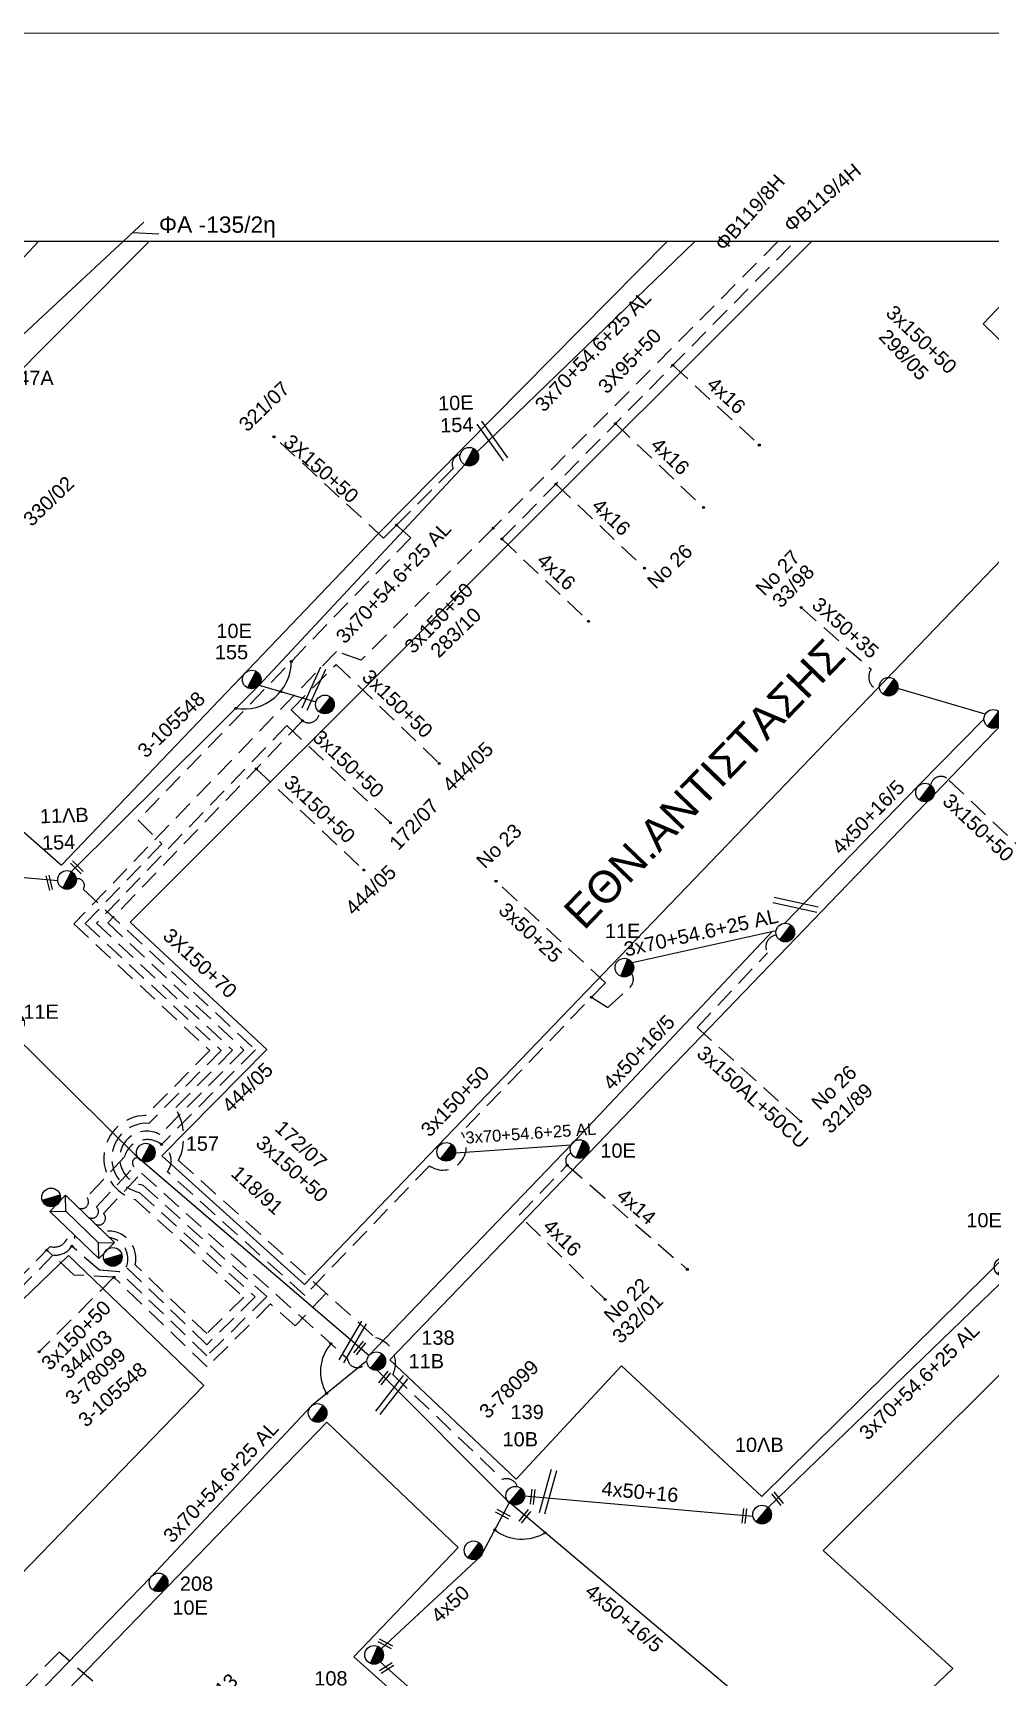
# Model space of a CAD drawing. Header units: millimetres. Extents: x 1138 to 9186, y 1584 to 2927.
# Drawn here: x 7099.9 to 7220.7, y 2719.2 to 2926.9 of the extents above; entities that cross this region are included whole.
import ezdxf
from ezdxf.enums import TextEntityAlignment as Align

# ---------------------------------------------------------------- set-up
doc = ezdxf.new("R2010")
doc.units = ezdxf.units.MM
doc.linetypes.add('DASHED', pattern=[19.05, 12.7, -6.35])
for name, color, linetype, lineweight in [('3x150+50', 7, 'Continuous', 30), ('3x150+70', 7, 'Continuous', 30), ('3x150AL+50CU', 7, 'Continuous', 30), ('3x50+25', 7, 'Continuous', 30), ('3X50+35', 7, 'Continuous', 30), ('3x70+54.6+25 AL', 7, 'SYN_LINE', 30), ('3X95+50', 7, 'Continuous', 30), ('4x14', 7, 'Continuous', 30), ('4x16', 7, 'Continuous', 30), ('4x50', 7, 'Continuous', 30), ('4x50+16', 7, 'Continuous', 30), ('4x50+16_5', 7, 'Continuous', 30), ('Υπόβαθρο ΔΕΗ', 7, 'Continuous', 30)]:
    doc.layers.add(name, color=color, linetype=linetype, lineweight=lineweight)
for name, color, linetype in [('TEXT ΚΑΛΩΔΙΩΝ', 7, 'Continuous'), ('Άγνωστα', 7, 'Continuous'), ('ΑΓΝΩΣΤΟ ΕΝΑΕΡΙΟ ΚΑΛΩΔΙΟ', 7, 'Continuous'), ('ΑΓΝΩΣΤΟ ΥΠΟΓΕΙΟ ΚΑΛΩΔΙΟ', 7, 'DASHED'), ('Επιγραφές - Σχήματα', 7, 'Continuous'), ('Μηχανική τομή', 7, 'Continuous'), ('Στύλος Ξύλινος', 7, 'Continuous'), ('Στύλος Ξύλινος @ 1', 7, 'Continuous'), ('Στύλος ΦΜ', 7, 'Continuous'), ('Στύλος ΦΜ @ 1', 7, 'Continuous'), ('Συνδέσεις', 7, 'Continuous'), ('Τομή', 7, 'Continuous'), ('Υποσταθμός εναέριος 2 στύλων', 7, 'Continuous'), ('Υποσταθμός πόλεως', 7, 'Continuous')]:
    doc.layers.add(name, color=color, linetype=linetype)
doc.styles.add('arial', font='arial.ttf')
doc.styles.get("Standard").update_dxf_attribs({"font": 'arial.ttf'})
doc.linetypes.add('SYN_LINE', pattern='A,0.5,-0.0001,["/\\/\\/\\/",Standard,S=0.1,R=0,X=0,Y=-0.05],-0.25', length=0.7501)
doc.dimstyles.new('ISO-25', dxfattribs={"dimtxt": 2.5, "dimasz": 2.5, "dimexe": 1.25, "dimexo": 0.625, "dimtad": 1, "dimtxsty": 'Standard', "dimcen": 2.5, "dimadec": 0, "dimazin": 0, "dimtfac": 1, "dimtmove": 0, "dimatfit": 3, "dimfxl": 0, "dimarcsym": 0})

# ---------------------------------------------------------------- blocks, each defined once
blk = doc.blocks.new('ΥΠΑΡΧΩΝ ΤΣΙΜΕΝΤΕΝΙΟΣ ΣΤΥΛΟΣ')
at = {"layer": 'Στύλος ΦΜ'}
blk.add_hatch(color=7, dxfattribs=at).paths.add_polyline_path([(-1.29, -2.28, 0.574793), (2.62, 0, 0.268822), (1.3, 2.27)])
at = {"layer": 'Στύλος ΦΜ', "color": 7}
blk.add_line((-1.29, -2.28), (1.3, 2.27), dxfattribs=at)
blk.add_circle((0, 0), 2.62, dxfattribs=at)
at = {"layer": 'Στύλος ΦΜ', "flags": 4}
for tag, p in [('ΑΡΙΘΜΟΣ', (-4.68, 8.05)), ('ΤΥΠΟΣ', (-4.91, 3.03))]:
    blk.add_attdef(tag, p, '', height=4, dxfattribs=at)
blk = doc.blocks.new('ΥΠΑΡΧΩΝ ΞΥΛΙΝΟΣ ΣΤΥΛΟΣ')
at = {"layer": 'Στύλος Ξύλινος'}
h = blk.add_hatch(color=7, dxfattribs=at)
h.paths.add_polyline_path([(-2.62, 0, 0.270008), (-1.29, -2.28), (1.3, 2.27, 0.576266)])
h.paths.add_polyline_path([(-1.29, -2.28, 0.574793), (2.62, 0, 0.268822), (1.3, 2.27)])
at = {"layer": 'Στύλος Ξύλινος', "color": 7}
blk.add_line((-1.29, -2.28), (1.3, 2.27), dxfattribs=at)
blk.add_circle((0, 0), 2.62, dxfattribs=at)
at = {"layer": 'Στύλος Ξύλινος', "flags": 4}
for tag, p in [('ΑΡΙΘΜΟΣ', (-4.91, 8.6)), ('ΤΥΠΟΣ', (-4.85, 3.39))]:
    blk.add_attdef(tag, p, '', height=4, dxfattribs=at)
blk = doc.blocks.new('ΥΠΟΣΤΑΘΜΟΣ ΕΝΑΕΡΙΟΣ ΕΠΙ 2 ΣΤΥΛΩΝ')
at = {"layer": 'Υποσταθμός εναέριος 2 στύλων', "linetype": 'Continuous'}
for points in [[(-11.97, -2.11, 0.574793), (-8.45, -0.07, 0.268822), (-9.64, 1.98)], [(9.68, -2.15, 0.574793), (13.19, -0.1, 0.268822), (12.01, 1.95)]]:
    blk.add_hatch(color=256, dxfattribs=at).paths.add_polyline_path(points)
for p, q in [((-11.97, -2.11), (-9.64, 1.98)), ((9.68, -2.15), (12.01, 1.95))]:
    blk.add_line(p, q, dxfattribs=at)
for centre in [(-10.81, -0.07), (10.84, -0.1)]:
    blk.add_circle(centre, 2.36, dxfattribs=at)
at = {"layer": 'Υποσταθμός πόλεως', "linetype": 'Continuous', "ltscale": 40}
blk.add_lwpolyline([(-8.57, 2.82), (8.57, 2.82), (8.57, -2.82), (-8.57, -2.82)], close=True, dxfattribs=at)
for points in [[(-5.75, 0), (-8.57, 2.82)], [(-8.57, -2.82), (-5.75, 0)], [(-5.75, 0), (5.75, 0)], [(5.75, 0), (8.57, 2.82)], [(8.57, -2.82), (5.75, 0)]]:
    blk.add_lwpolyline(points, dxfattribs=at)
at = {"layer": 'Υποσταθμός εναέριος 2 στύλων', "ltscale": 40, "flags": 1}
for tag, p in [('ΜΕΤΑΣΧΗΜΑΤΙΣΜΟΣ', (14.09, 2.51)), ('ΙΣΧΥΣ', (14.07, -0.28)), ('ΑΡΙΘΜΟΣ', (14.19, -3))]:
    blk.add_attdef(tag, p, '', height=1.8, dxfattribs=at)
blk = doc.blocks.new('ΤΟΜΗ')
at = {"layer": 'Τομή', "ltscale": 40}
for p, q in [((-5.68, 0), (17.06, 0)), ((-5.68, -2.77), (17.06, -2.77))]:
    blk.add_line(p, q, dxfattribs=at)
blk = doc.blocks.new('ΜΗΧΑΝΙΚΗ ΤΟΜΗ')
at = {"layer": 'Μηχανική τομή', "ltscale": 40}
for p, q in [((-1.89, 0.78), (5.69, 0.78)), ((-1.89, -0.77), (5.69, -0.77))]:
    blk.add_line(p, q, dxfattribs=at)
blk = doc.blocks.new('_ΣΥΝΔΕΣΗ')
at = {"layer": 'Συνδέσεις', "linetype": 'SYN_LINE', "ltscale": 40}
blk.add_hatch(color=256, dxfattribs=at).paths.add_polyline_path([(0.5, -0.01, 1), (-0.5, -0.01, 1)])
at = {"layer": 'Συνδέσεις'}
blk.add_circle((0, -0.01), 0.5, dxfattribs=at)

msp = doc.modelspace()

# ---------------------------------------------------------------- linework, layer by layer
at = {"layer": '3x150+50', "lineweight": -3}
msp.add_lwpolyline([(6972.18, 1918.16), (9029.84, 1917.64), (9029.84, 2900.53), (6972.18, 2900.53)], close=True, dxfattribs=at)
at = {"layer": '3x150+50', "color": 173, "linetype": 'DASHED', "lineweight": -3, "ltscale": 0.2}
msp.add_lwpolyline([(7195.55, 2900), (7159.08, 2862.97)], dxfattribs=at)
at = {"layer": '3x150+50', "color": 27, "linetype": 'DASHED', "lineweight": -3, "ltscale": 0.2}
msp.add_lwpolyline([(7145.8, 2864.72), (7144.16, 2863.09), (7130.32, 2875.89)], dxfattribs=at)
at = {"layer": '3x150+50', "color": 2, "linetype": 'DASHED', "lineweight": -3, "ltscale": 0.2}
msp.add_lwpolyline([(7157.99, 2864.33), (7141.32, 2847.68), (7138.2, 2848.76), (7105.05, 2814.36), (7122.22, 2798.34), (7114.12, 2790.16, 0.861908), (7112.8, 2779.53), (7126.5, 2767.2), (7121.84, 2762.6), (7112.81, 2771.28, 0.538125), (7108.73, 2775.5)], format="xyb", dxfattribs=at)
at = {"layer": '3x150+50', "color": 85, "linetype": 'DASHED', "lineweight": -3, "ltscale": 0.2}
for points in [[(7133.93, 2840.01), (7132.49, 2841.4), (7138.16, 2847.13), (7151.18, 2834.63)], [(7128.09, 2833.94), (7141.65, 2821.16)]]:
    msp.add_lwpolyline(points, dxfattribs=at)
msp.add_lwpolyline([(7133.93, 2840.01, 0.625437), (7136.04, 2841.13, -6.087784)], format="xyb", dxfattribs=at)
at = {"layer": '3x150+50', "color": 1, "linetype": 'DASHED', "lineweight": -3, "ltscale": 0.2}
for points in [[(7131.95, 2839.39), (7145.03, 2827.12)], [(7110.12, 2769.71), (7100.68, 2760.31)]]:
    msp.add_lwpolyline(points, dxfattribs=at)
at = {"layer": '3x150+50', "color": 30, "linetype": 'DASHED', "lineweight": -3, "ltscale": 0.2}
msp.add_lwpolyline([(7225.72, 2822.9), (7215.26, 2832.76, 0.541859), (7213.23, 2831.89, 1.926436)], format="xyb", dxfattribs=at)
at = {"layer": '3x150+50', "color": 6, "linetype": 'DASHED', "lineweight": -3, "ltscale": 0.2}
for points in [[(7170.4, 2805.08), (7172.49, 2803.81), (7175.24, 2806.33, 0.36142), (7175.49, 2808.1, 11.536673)], [(7172.18, 2806.92), (7153.99, 2788.01, -0.861795), (7149.95, 2783.8), (7134.22, 2767.43), (7116.86, 2783.05, 0.465173), (7116.11, 2786.49)]]:
    msp.add_lwpolyline(points, format="xyb", dxfattribs=at)
at = {"layer": '3x150+50', "color": 5, "linetype": 'DASHED', "lineweight": -3, "ltscale": 0.2}
msp.add_lwpolyline([(7107.71, 2776.48, 0.926863), (7108.8, 2777.76), (7113.58, 2782.87), (7139.6, 2759.44, 0.816366), (7142.06, 2759.18)], format="xyb", dxfattribs=at)
at = {"layer": '3x150+70', "color": 27, "linetype": 'DASHED', "lineweight": -3, "ltscale": 0.2}
msp.add_lwpolyline([(7153.83, 2873.63, 0.501818), (7152.94, 2871.87), (7145.8, 2864.72), (7147.59, 2863.13), (7113.18, 2827.47), (7116.16, 2824.45), (7106.48, 2814.4), (7123.66, 2798.37), (7114.53, 2789.16, 0.923882), (7113.29, 2780.44), (7127.95, 2767.24), (7121.85, 2761.2), (7111.67, 2770.99, 0.48923), (7109.55, 2774.72)], format="xyb", dxfattribs=at)
at = {"layer": '3x150+70', "color": 85, "linetype": 'DASHED', "lineweight": -3, "ltscale": 0.2}
msp.add_lwpolyline([(7133.93, 2840.01), (7109.33, 2814.47), (7126.53, 2798.42), (7115.93, 2787.73, 1.200829), (7113.75, 2781.37), (7129.41, 2767.27), (7121.86, 2759.8), (7110.83, 2770.41), (7108.29, 2770.6), (7104.79, 2773.63)], format="xyb", dxfattribs=at)
at = {"layer": '3x150+70', "color": 1, "linetype": 'DASHED', "lineweight": -3, "ltscale": 0.2}
msp.add_lwpolyline([(7131.95, 2839.39), (7107.9, 2814.44), (7125.09, 2798.39), (7117.86, 2791.1, -0.254848), (7118.27, 2784.47), (7143.15, 2762.07, -0.487001), (7145.32, 2757.43), (7159.18, 2744.18, -0.434328), (7161.04, 2743.28)], format="xyb", dxfattribs=at)
at = {"layer": '3x150+70', "color": 6, "linetype": 'DASHED', "lineweight": -3, "ltscale": 0.2}
msp.add_lwpolyline([(7105.36, 2820.04, -0.693388), (7106.23, 2818.74), (7127.97, 2798.45), (7116.11, 2786.49, 0.535557), (7111.42, 2784.88), (7106.68, 2779.8, -0.871625), (7105.59, 2778.52)], format="xyb", dxfattribs=at)
at = {"layer": '3x150AL+50CU', "color": 6, "linetype": 'DASHED', "lineweight": -3, "ltscale": 0.2}
msp.add_lwpolyline([(7196.85, 2789.41), (7183.74, 2801.27), (7192.64, 2810.69, -0.551087), (7193.75, 2812.93, 18.822179)], format="xyb", dxfattribs=at)
at = {"layer": '3x50+25', "color": 6, "linetype": 'DASHED', "lineweight": -3, "ltscale": 0.2}
msp.add_lwpolyline([(7172.18, 2806.92), (7158.35, 2819.75)], dxfattribs=at)
at = {"layer": '3X50+35', "color": 30, "linetype": 'DASHED', "lineweight": -3, "ltscale": 0.2}
msp.add_lwpolyline([(7196.87, 2854.32), (7205.71, 2846.51, 0.544619), (7206.86, 2843.83, -17.364988)], format="xyb", dxfattribs=at)
at = {"layer": '3X50+35', "color": 5, "linetype": 'DASHED', "lineweight": -3, "ltscale": 0.2}
msp.add_lwpolyline([(7119.05, 2708.79), (7103.18, 2722.35), (7091.24, 2710.15, 0.821715), (7092.93, 2707.68, 14.257769)], format="xyb", dxfattribs=at)
at = {"layer": '3x70+54.6+25 AL', "color": 27, "linetype": 'SYN_LINE', "lineweight": -3, "ltscale": 15}
for points in [[(7082.22, 2872.54), (7091.94, 2882.58), (7113.87, 2902.99)], [(7104.74, 2820.95), (7128.43, 2844.49), (7154.43, 2872.32)]]:
    msp.add_lwpolyline(points, dxfattribs=at)
at = {"layer": '3x70+54.6+25 AL', "color": 5, "linetype": 'SYN_LINE', "lineweight": -3, "ltscale": 15}
for points in [[(7081.52, 2880.2), (7100.6, 2900.53)], [(7192.7, 2740.65), (7223.22, 2770.12), (7252.15, 2798.08), (7281.35, 2828.64)], [(7135.05, 2753.46), (7114.79, 2731.85), (7093.62, 2710.03), (7077.17, 2691.73)]]:
    msp.add_lwpolyline(points, dxfattribs=at)
at = {"layer": '3x70+54.6+25 AL', "color": 62, "linetype": 'SYN_LINE', "lineweight": -3, "ltscale": 15}
msp.add_lwpolyline([(7155.99, 2873.97), (7183.47, 2900.53)], dxfattribs=at)
at = {"layer": '3x70+54.6+25 AL', "color": 27, "linetype": 'SYN_LINE', "lineweight": -3, "ltscale": 8}
msp.add_lwpolyline([(7128.43, 2844.49), (7135.62, 2842.41)], dxfattribs=at)
at = {"layer": '3x70+54.6+25 AL', "color": 30, "linetype": 'SYN_LINE', "lineweight": -3, "ltscale": 15}
msp.add_lwpolyline([(7220.12, 2840.83), (7209.08, 2844.08)], dxfattribs=at)
at = {"layer": '3x70+54.6+25 AL', "color": 6, "linetype": 'SYN_LINE', "lineweight": -3, "ltscale": 15}
msp.add_lwpolyline([(7175.53, 2809.48), (7193.74, 2813.53)], dxfattribs=at)
at = {"layer": '3x70+54.6+25 AL', "color": 173, "linetype": 'SYN_LINE', "lineweight": -3, "ltscale": 15}
msp.add_lwpolyline([(7153.25, 2785.45), (7167.86, 2786.46)], dxfattribs=at)
at = {"layer": '3x70+54.6+25 AL', "color": 5, "linetype": 'SYN_LINE', "lineweight": -3, "ltscale": 10}
msp.add_lwpolyline([(7142.06, 2759.18), (7135.05, 2753.46)], dxfattribs=at)
at = {"layer": '3X95+50', "color": 2, "linetype": 'DASHED', "lineweight": -3, "ltscale": 0.2}
msp.add_lwpolyline([(7193.94, 2900.53), (7157.99, 2864.33)], dxfattribs=at)
at = {"layer": '4x14', "color": 173, "linetype": 'DASHED', "lineweight": -3, "ltscale": 0.2}
msp.add_lwpolyline([(7167.33, 2783.88), (7182.51, 2770.72)], dxfattribs=at)
at = {"layer": '4x16', "color": 173, "linetype": 'DASHED', "lineweight": -3, "ltscale": 0.2}
for points in [[(7180.69, 2884.91), (7191.6, 2874.84)], [(7173.43, 2877.54), (7184.55, 2866.96)], [(7165.92, 2869.91), (7177.09, 2859.29)], [(7159.08, 2862.97), (7170.04, 2852.57)]]:
    msp.add_lwpolyline(points, dxfattribs=at)
msp.add_lwpolyline([(7172.13, 2766.91), (7161.26, 2777.55), (7167.33, 2783.88, -0.497512), (7167.84, 2785.4, 36.606231)], format="xyb", dxfattribs=at)
at = {"layer": '4x50', "color": 6, "linetype": 'Continuous', "lineweight": -3, "ltscale": 0.2}
msp.add_lwpolyline([(7103.02, 2819.81), (7074.13, 2822.34)], dxfattribs=at)
at = {"layer": '4x50', "color": 151, "linetype": 'Continuous', "lineweight": -3, "ltscale": 0.2}
for points in [[(7160.03, 2741.22), (7156.39, 2734.45), (7143.85, 2722.8)], [(7143.73, 2721.13), (7158.3, 2708.19)]]:
    msp.add_lwpolyline(points, dxfattribs=at)
at = {"layer": '4x50+16', "color": 5, "linetype": 'Continuous', "lineweight": -3, "ltscale": 0.2}
msp.add_lwpolyline([(7161.96, 2742.13), (7190.79, 2739.53)], dxfattribs=at)
at = {"layer": '4x50+16_5', "color": 30, "linetype": 'Continuous', "lineweight": -3, "ltscale": 0.2}
msp.add_lwpolyline([(7219.97, 2840.27), (7211.67, 2831.77), (7194.81, 2814.44)], dxfattribs=at)
at = {"layer": '4x50+16_5', "color": 173, "linetype": 'Continuous', "lineweight": -3, "ltscale": 0.2}
msp.add_lwpolyline([(7142.3, 2759.84), (7167.86, 2786.46), (7193.27, 2813.43)], dxfattribs=at)
at = {"layer": '4x50+16_5', "color": 151, "linetype": 'Continuous', "lineweight": -3, "ltscale": 0.2}
msp.add_lwpolyline([(7200.87, 2706.81), (7159.81, 2741.46), (7143.41, 2757.96)], dxfattribs=at)
at = {"layer": 'ΑΓΝΩΣΤΟ ΕΝΑΕΡΙΟ ΚΑΛΩΔΙΟ', "color": 173, "linetype": 'Continuous', "lineweight": -3, "ltscale": 0.2}
msp.add_lwpolyline([(7142.3, 2759.84), (7113.16, 2784.8), (7096.9, 2800.92), (7073.64, 2821.28)], dxfattribs=at)
at = {"layer": 'ΑΓΝΩΣΤΟ ΥΠΟΓΕΙΟ ΚΑΛΩΔΙΟ', "color": 1, "linetype": 'DASHED', "lineweight": -3, "ltscale": 0.2}
msp.add_lwpolyline([(7104.31, 2775.84, -0.582469), (7102.07, 2773.59), (7095.33, 2766.7), (7086.03, 2774.82), (7089.95, 2783.61)], format="xyb", dxfattribs=at)
at = {"layer": 'ΑΓΝΩΣΤΟ ΥΠΟΓΕΙΟ ΚΑΛΩΔΙΟ', "color": 173, "linetype": 'DASHED', "lineweight": -3, "ltscale": 0.2}
msp.add_lwpolyline([(7106.83, 2777.33, 0.926863), (7107.91, 2778.61), (7112.66, 2783.69, -0.747655), (7113.16, 2784.8)], format="xyb", dxfattribs=at)
at = {"layer": 'ΑΓΝΩΣΤΟ ΥΠΟΓΕΙΟ ΚΑΛΩΔΙΟ', "color": 85, "linetype": 'DASHED', "lineweight": -3, "ltscale": 0.2}
msp.add_lwpolyline([(7105.18, 2775.01, -0.459574), (7102.43, 2772.53), (7095.39, 2765.32), (7079.86, 2778.89, 0.418993), (7079.22, 2780.51)], format="xyb", dxfattribs=at)
at = {"layer": 'ΑΓΝΩΣΤΟ ΥΠΟΓΕΙΟ ΚΑΛΩΔΙΟ', "color": 1, "linetype": 'DASHED', "lineweight": -3, "ltscale": 0.2}
msp.add_lwpolyline([(7136.9, 2767.71), (7133, 2763.59), (7129.9, 2766.35), (7121.87, 2758.41), (7110.12, 2769.71), (7105.11, 2769.99), (7101.63, 2773.15)], dxfattribs=at)
at = {"layer": 'Επιγραφές - Σχήματα', "lineweight": -3}
msp.add_lwpolyline([(6949.78, 2926.89), (9185.18, 2926.75), (9185.88, 1907.61), (6949.78, 1907.75)], close=True, dxfattribs=at)
at = {"layer": 'Υπόβαθρο ΔΕΗ', "lineweight": -3}
for points in [[(7054.83, 2840.59), (7114.58, 2900.53)], [(7054.83, 2840.59), (7072.86, 2824.42), (7085.96, 2837.18), (7103.5, 2821.77), (7143.39, 2863.54), (7179.98, 2900.53)], [(7229.75, 2900.53), (7219.87, 2890.16), (7235.81, 2874.57), (7134.16, 2768.82), (7116.15, 2785.04), (7129.4, 2798.48), (7112.18, 2814.55), (7198.18, 2900.53)], [(7216.03, 2720.29), (7199.67, 2735.22), (7315.51, 2850.68), (7362.72, 2805.96), (7233.6, 2679.92), (7203.01, 2707.91), (7216.03, 2720.29)], [(7104.37, 2772.46), (7121.45, 2756.03), (7009.61, 2640.5), (6976.34, 2674.55), (6976.34, 2674.55), (7077.52, 2778.93), (7095.05, 2763.49), (7104.37, 2772.46)]]:
    msp.add_lwpolyline(points, dxfattribs=at)
for points in [[(7290.63, 2875.22), (7308.91, 2857.5), (7191.9, 2742.01), (7174.2, 2758.55), (7160.92, 2744.23), (7144.94, 2759.27), (7246.44, 2864.71), (7264.35, 2848.36)], [(7136.98, 2751.41), (7153.59, 2735.58), (7140.42, 2721.76), (7156.51, 2707.36), (7048.43, 2601.88), (7018.43, 2628.89)]]:
    msp.add_lwpolyline(points, close=True, dxfattribs=at)
for centre, radius, start, end in [((7126.51, 2847.49), 6, 260.2723, 0.1188), ((7141.57, 2757.81), 5.38, 139.1336, 211.1571), ((7161.64, 2742.34), 5.7, 232.8433, 300.8636)]:
    msp.add_arc(centre, radius, start, end, dxfattribs=at)

# ---------------------------------------------------------------- block references
at = {"layer": 'Μηχανική τομή', "lineweight": -3}
for p, xscale, yscale, zscale, rotation in [((7102.08, 2819.09), 0.25, 0.25, 0.25, 103.5327238448324), ((7105.76, 2821.16), 0.2499999999999999, 0.2499999999999999, 0.2499999999999999, 135.0178894910104), ((7140.87, 2760.43), 0.2499999999999999, 0.2499999999999999, 0.4999999999999997, 51.34974034966169), ((7144.02, 2756.64), 0.2499999999999999, 0.2499999999999999, 0.4999999999999997, 51.34974034966169), ((7162.96, 2741.5), 0.2499999999999999, 0.2499999999999999, 0.4999999999999997, 84.07094367958229), ((7194.2, 2741.38), 0.2499999999999999, 0.2499999999999999, 0.4999999999999997, 128.0730256718264), ((7158.77, 2740.03), 0.2499999999999999, 0.2499999999999999, 0.4999999999999997, 332.8601305205386), ((7161.71, 2739.14), 0.2499999999999999, 0.2499999999999999, 0.4999999999999997, 51.34974034966169), ((7189.69, 2739.09), 0.2499999999999999, 0.2499999999999999, 0.4999999999999997, 84.07094367958229), ((7143.93, 2723.65), 0.2499999999999999, 0.2499999999999999, 0.4999999999999997, 332.8601305205386), ((7144.16, 2720.12), 0.2499999999999999, 0.2499999999999999, 0.4999999999999997, 32.70352838449482)]:
    msp.add_blockref('ΜΗΧΑΝΙΚΗ ΤΟΜΗ', p, dxfattribs=dict(at, xscale=xscale, yscale=yscale, zscale=zscale, rotation=rotation))
at = {"layer": 'Στύλος Ξύλινος @ 1', "lineweight": -3, "ltscale": 40}
ref = msp.add_blockref('ΥΠΑΡΧΩΝ ΞΥΛΙΝΟΣ ΣΤΥΛΟΣ', (7092.51, 2881.54), dxfattribs=dict(at, xscale=0.449999999999818, yscale=0.449999999999818, zscale=0.449999999999818, rotation=9.6820670981258))
ref.add_attrib('ΤΥΠΟΣ', '47A', (7098.03, 2882.41), dxfattribs={"layer": 'Στύλος Ξύλινος', "height": 1.8, "flags": 4})
at = {"layer": 'Στύλος ΦΜ @ 1', "lineweight": -3, "ltscale": 40}
ref = msp.add_blockref('ΥΠΑΡΧΩΝ ΤΣΙΜΕΝΤΕΝΙΟΣ ΣΤΥΛΟΣ', (7154.98, 2873.36), dxfattribs=dict(at, xscale=0.4499999999998181, yscale=0.4499999999998181, zscale=0.4499999999998181, rotation=1.830216397264147))
ref.add_attrib('ΤΥΠΟΣ', '154', (7151.33, 2876.41), dxfattribs={"layer": 'Στύλος ΦΜ', "height": 1.8, "rotation": 1.8302, "flags": 4})
ref.add_attrib('ΑΡΙΘΜΟΣ', '10E', (7151.07, 2879.19), dxfattribs={"layer": 'Στύλος ΦΜ', "height": 1.8, "rotation": 1.8302, "flags": 4})
ref = msp.add_blockref('ΥΠΑΡΧΩΝ ΤΣΙΜΕΝΤΕΝΙΟΣ ΣΤΥΛΟΣ', (7127.51, 2845.22), dxfattribs=dict(at, xscale=0.4499999999998181, yscale=0.4499999999998181, zscale=0.4499999999998181, rotation=1.830216397264147))
ref.add_attrib('ΤΥΠΟΣ', '155', (7122.86, 2847.78), dxfattribs={"layer": 'Στύλος ΦΜ', "height": 1.8, "flags": 4})
ref.add_attrib('ΑΡΙΘΜΟΣ', '10E', (7123.05, 2850.46), dxfattribs={"layer": 'Στύλος ΦΜ', "height": 1.8, "flags": 4})
at = {"layer": 'Στύλος ΦΜ @ 1', "lineweight": -3, "ltscale": 40, "xscale": 0.4499999999998181, "yscale": 0.4499999999998181, "zscale": 0.4499999999998181, "rotation": 352.5021454697022}
for p in [(7207.93, 2844.31), (7136.75, 2842.07), (7212.52, 2830.95), (7194.88, 2813.26), (7152.07, 2785.56), (7135.83, 2752.58), (7155.51, 2735.23)]:
    msp.add_blockref('ΥΠΑΡΧΩΝ ΤΣΙΜΕΝΤΕΝΙΟΣ ΣΤΥΛΟΣ', p, dxfattribs=at)
at = {"layer": 'Στύλος ΦΜ @ 1', "lineweight": -3, "ltscale": 40}
ref = msp.add_blockref('ΥΠΑΡΧΩΝ ΤΣΙΜΕΝΤΕΝΙΟΣ ΣΤΥΛΟΣ', (7221.14, 2840.24), dxfattribs=dict(at, xscale=0.4499999999998181, yscale=0.4499999999998181, zscale=0.4499999999998181, rotation=352.5021454697022))
ref.add_attrib('ΤΥΠΟΣ', '10E', (7224.02, 2839.01), dxfattribs={"layer": 'Στύλος ΦΜ', "height": 1.8, "flags": 4})
ref = msp.add_blockref('ΥΠΑΡΧΩΝ ΤΣΙΜΕΝΤΕΝΙΟΣ ΣΤΥΛΟΣ', (7104.19, 2819.91), dxfattribs=dict(at, xscale=0.4499999999998181, yscale=0.4499999999998181, zscale=0.4499999999998181, rotation=1.830216397264147))
ref.add_attrib('ΤΥΠΟΣ', '154', (7101.06, 2823.69), dxfattribs={"layer": 'Στύλος ΦΜ', "height": 1.8, "rotation": 1.8302, "flags": 4})
ref.add_attrib('ΑΡΙΘΜΟΣ', '11ΛB', (7100.79, 2827.05), dxfattribs={"layer": 'Στύλος ΦΜ', "height": 1.8, "rotation": 1.8302, "flags": 4})
ref = msp.add_blockref('ΥΠΑΡΧΩΝ ΤΣΙΜΕΝΤΕΝΙΟΣ ΣΤΥΛΟΣ', (7174.56, 2808.83), dxfattribs=dict(at, xscale=0.4499999999998181, yscale=0.4499999999998181, zscale=0.4499999999998181, rotation=8.372087821858127))
ref.add_attrib('ΤΥΠΟΣ', '11E', (7172.11, 2812.56), dxfattribs={"layer": 'Στύλος ΦΜ', "height": 1.8, "flags": 4})
ref = msp.add_blockref('ΥΠΑΡΧΩΝ ΤΣΙΜΕΝΤΕΝΙΟΣ ΣΤΥΛΟΣ', (7097.61, 2801.86), dxfattribs=dict(at, xscale=0.4499999999998181, yscale=0.4499999999998181, zscale=0.4499999999998181, rotation=352.5021454697022))
ref.add_attrib('ΤΥΠΟΣ', '11E', (7098.68, 2802.36), dxfattribs={"layer": 'Στύλος ΦΜ', "height": 1.8, "flags": 4})
ref = msp.add_blockref('ΥΠΑΡΧΩΝ ΤΣΙΜΕΝΤΕΝΙΟΣ ΣΤΥΛΟΣ', (7114.13, 2785.46), dxfattribs=dict(at, xscale=0.4499999999998181, yscale=0.4499999999998181, zscale=0.4499999999998181, rotation=1.830216397264147))
ref.add_attrib('ΤΥΠΟΣ', '157', (7119.18, 2785.7), dxfattribs={"layer": 'Στύλος ΦΜ', "height": 1.8, "flags": 4})
ref = msp.add_blockref('ΥΠΑΡΧΩΝ ΤΣΙΜΕΝΤΕΝΙΟΣ ΣΤΥΛΟΣ', (7168.9, 2785.91), dxfattribs=dict(at, xscale=0.4499999999998182, yscale=0.4499999999998182, zscale=0.4499999999998182, rotation=7.603025801664742))
ref.add_attrib('ΤΥΠΟΣ', '10E', (7171.53, 2784.82), dxfattribs={"layer": 'Στύλος ΦΜ', "height": 1.8, "flags": 4})
ref = msp.add_blockref('ΥΠΑΡΧΩΝ ΤΣΙΜΕΝΤΕΝΙΟΣ ΣΤΥΛΟΣ', (7222.44, 2771.01), dxfattribs=dict(at, xscale=0.449999999999818, yscale=0.449999999999818, zscale=0.449999999999818, rotation=350.1455254673131))
ref.add_attrib('ΤΥΠΟΣ', '10E', (7217.74, 2776.03), dxfattribs={"layer": 'Στύλος ΦΜ', "height": 1.8, "flags": 4})
ref = msp.add_blockref('ΥΠΑΡΧΩΝ ΤΣΙΜΕΝΤΕΝΙΟΣ ΣΤΥΛΟΣ', (7143.24, 2759.12), dxfattribs=dict(at, xscale=0.449999999999818, yscale=0.449999999999818, zscale=0.449999999999818, rotation=350.1455254673131))
ref.add_attrib('ΤΥΠΟΣ', '138', (7148.93, 2761.19), dxfattribs={"layer": 'Στύλος ΦΜ', "height": 1.8, "flags": 4})
ref.add_attrib('ΑΡΙΘΜΟΣ', '11B', (7147.31, 2758.22), dxfattribs={"layer": 'Στύλος ΦΜ', "height": 1.8, "flags": 4})
ref = msp.add_blockref('ΥΠΑΡΧΩΝ ΤΣΙΜΕΝΤΕΝΙΟΣ ΣΤΥΛΟΣ', (7160.78, 2742.13), dxfattribs=dict(at, xscale=0.449999999999818, yscale=0.449999999999818, zscale=0.449999999999818, rotation=350.1455254673131))
ref.add_attrib('ΤΥΠΟΣ', '10B', (7159.18, 2748.36), dxfattribs={"layer": 'Στύλος ΦΜ', "height": 1.8, "flags": 4})
ref.add_attrib('ΑΡΙΘΜΟΣ', '139', (7160.19, 2751.8), dxfattribs={"layer": 'Στύλος ΦΜ', "height": 1.8, "flags": 4})
ref = msp.add_blockref('ΥΠΑΡΧΩΝ ΤΣΙΜΕΝΤΕΝΙΟΣ ΣΤΥΛΟΣ', (7191.95, 2739.74), dxfattribs=dict(at, xscale=0.449999999999818, yscale=0.449999999999818, zscale=0.449999999999818, rotation=350.1455254673131))
ref.add_attrib('ΤΥΠΟΣ', '10ΛΒ', (7188.52, 2747.66), dxfattribs={"layer": 'Στύλος ΦΜ', "height": 1.8, "flags": 4})
ref = msp.add_blockref('ΥΠΑΡΧΩΝ ΤΣΙΜΕΝΤΕΝΙΟΣ ΣΤΥΛΟΣ', (7115.75, 2731.17), dxfattribs=dict(at, xscale=0.449999999999818, yscale=0.449999999999818, zscale=0.449999999999818, rotation=353.4051258352864))
ref.add_attrib('ΤΥΠΟΣ', '10E', (7117.49, 2727.1), dxfattribs={"layer": 'Στύλος ΦΜ', "height": 1.8, "flags": 4})
ref.add_attrib('ΑΡΙΘΜΟΣ', '208', (7118.44, 2730.12), dxfattribs={"layer": 'Στύλος ΦΜ', "height": 1.8, "flags": 4})
ref = msp.add_blockref('ΥΠΑΡΧΩΝ ΤΣΙΜΕΝΤΕΝΙΟΣ ΣΤΥΛΟΣ', (7142.96, 2722.02), dxfattribs=dict(at, xscale=0.4499999999998181, yscale=0.4499999999998181, zscale=0.4499999999998181, rotation=6.004846307291527))
ref.add_attrib('ΤΥΠΟΣ', '108', (7135.41, 2718.16), dxfattribs={"layer": 'Στύλος ΦΜ', "height": 1.8, "flags": 4})
at = {"layer": 'Συνδέσεις', "lineweight": -3, "xscale": 0.25, "yscale": 0.25, "zscale": 0.25}
for p in [(7180.69, 2884.91), (7173.43, 2877.54), (7130.32, 2875.89), (7191.6, 2874.84), (7165.92, 2869.91), (7184.55, 2866.96), (7145.8, 2864.73), (7157.99, 2864.33), (7159.08, 2862.97), (7177.09, 2859.3), (7196.87, 2854.32), (7170.04, 2852.57), (7132.51, 2847.51), (7131.17, 2843.71), (7125.5, 2841.58), (7133.93, 2840.01), (7128.09, 2833.94), (7151.18, 2834.63), (7145.03, 2827.13), (7141.65, 2821.16), (7158.35, 2819.76), (7170.4, 2805.08), (7196.85, 2789.41), (7116.11, 2786.49), (7167.33, 2783.88), (7101.63, 2773.15), (7104.79, 2773.63), (7182.51, 2770.72), (7110.12, 2769.71), (7172.13, 2766.91), (7100.68, 2760.31), (7137.51, 2761.33), (7136.97, 2755.03), (7158.2, 2737.8), (7164.57, 2737.45)]:
    msp.add_blockref('_ΣΥΝΔΕΣΗ', p, dxfattribs=at)
at = {"layer": 'Τομή', "lineweight": -3}
for p, xscale, yscale, zscale, rotation in [((7158.46, 2873.99), 0.2499999999999998, 0.2499999999999998, 0.2499999999999998, 125.544530576718), ((7136.24, 2845.19), 0.2499999999999997, 0.2499999999999997, 0.2499999999999997, 245.2588338469313), ((7197.49, 2816.1), 0.2499999999999998, 0.2499999999999998, 0.2499999999999998, 167.5081412655755), ((7139.25, 2760.5), 0.2499999999999997, 0.2499999999999997, 0.2499999999999997, 59.56955436933625), ((7144.06, 2753.93), 0.2499999999999998, 0.2499999999999998, 0.2499999999999998, 52.33173974799715), ((7164.23, 2741.38), 0.2499999999999998, 0.2499999999999998, 0.2499999999999998, 74.55469316597603)]:
    msp.add_blockref('ΤΟΜΗ', p, dxfattribs=dict(at, xscale=xscale, yscale=yscale, zscale=zscale, rotation=rotation))
at = {"layer": 'Υποσταθμός εναέριος 2 στύλων', "lineweight": -3, "xscale": 0.5, "yscale": 0.5, "zscale": 0.5, "rotation": 316.1233691699086}
msp.add_blockref('ΥΠΟΣΤΑΘΜΟΣ ΕΝΑΕΡΙΟΣ ΕΠΙ 2 ΣΤΥΛΩΝ', (7106.1, 2776.08), dxfattribs=at)

# ---------------------------------------------------------------- texts
at = {"lineweight": -3, "ltscale": 40, "insert": (7166.58, 2816.2), "char_height": 4, "width": 77.5648, "attachment_point": 1, "rotation": 46.0659, "style": 'arial'}
msp.add_mtext('EΘN.ANTIΣTAΣHΣ', dxfattribs=at)
at = {"layer": 'TEXT ΚΑΛΩΔΙΩΝ', "linetype": 'Continuous', "lineweight": -3, "ltscale": 0.2}
for s, height, rotation, p in [('3x70+54.6+25 AL', 1.8, 46.4207, (7170.59, 2886.7)), ('3x150+50', 1.8, 316.1456, (7212.08, 2888.17)), ('3X95+50', 1.8, 46.0639, (7175.22, 2885.46)), ('4x16', 1.8, 317.3621, (7187.44, 2881.11)), ('3X150+50', 1.8, 318.4034, (7136.28, 2871.85)), ('4x16', 1.8, 316.4717, (7180.35, 2873.43)), ('4x16', 1.8, 316.4526, (7172.91, 2865.75)), ('3x70+54.6+25 AL', 1.8, 46.9397, (7145.39, 2857.48)), ('4x16', 1.8, 316.7392, (7165.98, 2858.86)), ('3x150+50', 1.8, 46.0639, (7151.11, 2852.99)), ('3X50+35', 1.8, 318.5219, (7202.48, 2851.76)), ('3x150+50', 1.8, 316.1542, (7145.92, 2842.18)), ('3x150+50', 1.8, 316.8506, (7139.72, 2834.57)), ('3x150+50', 1.8, 316.6975, (7136.1, 2828.86)), ('4x50+16/5', 1.8, 45.7733, (7205.34, 2827.84)), ('3x150+50', 1.8, 316.6896, (7219.26, 2826.52)), ('3x50+25', 1.8, 317.1479, (7162.71, 2813.25)), ('3x70+54.6+25 AL', 1.8, 12.5489, (7184.24, 2813.26)), ('4x50+16/5', 1.8, 46.702, (7176.38, 2798.13)), ('3x150AL+50CU', 1.8, 317.8625, (7190.77, 2792.48)), ('3x150+50', 1.8, 46.1344, (7153.17, 2791.95)), ('3x70+54.6+25 AL', 1.5, 3.9538, (7162.74, 2787.91)), ('3x150+50', 1.8, 318.0029, (7132.61, 2783.42)), ('4x14', 1.8, 319.0781, (7176.09, 2778.66)), ('4x16', 1.8, 315.582, (7166.72, 2774.72)), ('3x150+50', 1.8, 44.8926, (7105.33, 2762.4)), ('3x70+54.6+25 AL', 1.8, 44.0021, (7211.79, 2756.58)), ('3x70+54.6+25 AL', 1.8, 46.8471, (7123.61, 2743.89)), ('4x50+16', 1.8, 354.8503, (7176.54, 2742.62)), ('4x50', 1.8, 42.8948, (7152.57, 2728.45)), ('4x50+16/5', 1.8, 319.8365, (7174.54, 2726.68))]:
    msp.add_text(s, height=height, rotation=rotation, dxfattribs=at).set_placement(p, align=Align.MIDDLE_CENTER)
at = {"layer": 'Άγνωστα', "lineweight": -3, "ltscale": 0.2, "char_height": 1.8, "width": 18.6352, "attachment_point": 1, "style": 'arial'}
for s, insert, rotation in [('ΦB119/4H', (7194.48, 2902.94), 40.3372), ('ΦB119/8H', (7185.81, 2900.39), 48.4722)]:
    msp.add_mtext(s, dxfattribs=dict(at, insert=insert, rotation=rotation))
at = {"layer": 'Άγνωστα', "lineweight": -3, "ltscale": 0.2, "insert": (7115.79, 2903.71), "char_height": 2.059, "width": 21.3206, "attachment_point": 1, "style": 'arial'}
msp.add_mtext('ΦA -135/2η', dxfattribs=at)
at = {"layer": 'Άγνωστα', "lineweight": -3, "ltscale": 40, "char_height": 1.8, "attachment_point": 1, "style": 'arial'}
for s, insert, width, rotation in [('298/05', (7207.86, 2889.66), 12.7137, 313.5034), ('321/07', (7125.69, 2877.69), 12.7137, 44.0714), ('330/02', (7098.47, 2865.73), 12.7137, 44.0714), ('No 26', (7177.25, 2857.84), 12.7137, 44.0714), ('No 27', (7190.95, 2856.91), 12.7137, 46.1709), ('33/98', (7193.05, 2855.38), 12.7137, 46.1709), ('283/10', (7149.88, 2849.13), 12.7137, 44.0714), ('3-105548', (7112.9, 2836.49), 12.7137, 44.0714), ('444/05', (7151.4, 2832.17), 12.7137, 44.0714), ('172/07', (7144.71, 2824.75), 12.7137, 46.6422), ('No 23', (7155.69, 2822.52), 12.7137, 44.0714), ('444/05', (7139.14, 2816.62), 12.7137, 44.0714), ('3X150+70', (7117.37, 2813.98), 34.0855, 317.1755), ('444/05', (7123.58, 2791.67), 12.7137, 44.0714), ('No 26', (7197.98, 2792.01), 12.7137, 44.0714), ('321/89', (7199.33, 2789.05), 12.7137, 44.0714), ('172/07', (7131.5, 2789.7), 12.7137, 317.7282), ('118/91', (7125.97, 2783.98), 12.7137, 317.7282), ('No 22', (7171.78, 2765.13), 12.7137, 44.0714), ('332/01', (7172.84, 2762.51), 12.7137, 44.0714), ('344/03', (7103.17, 2758.06), 12.7137, 42.2616), ('3-78099', (7103.76, 2754.8), 12.7137, 42.2616), ('3-105548', (7105.4, 2752.01), 12.7137, 42.2616), ('3-78099', (7156.04, 2753.03), 12.7137, 44.0714), ('262/13', (7119, 2714.68), 12.7137, 42.0958)]:
    msp.add_mtext(s, dxfattribs=dict(at, insert=insert, width=width, rotation=rotation))

# ---------------------------------------------------------------- leaders
at = {"layer": 'Επιγραφές - Σχήματα', "ltscale": 40}
msp.add_leader([(7112.45, 2901.67), (7115.79, 2901.53)], dimstyle='ISO-25', override={"dimasz": 0.5, "dimtad": 0}, dxfattribs=at)

doc.saveas('drawing.dxf')
